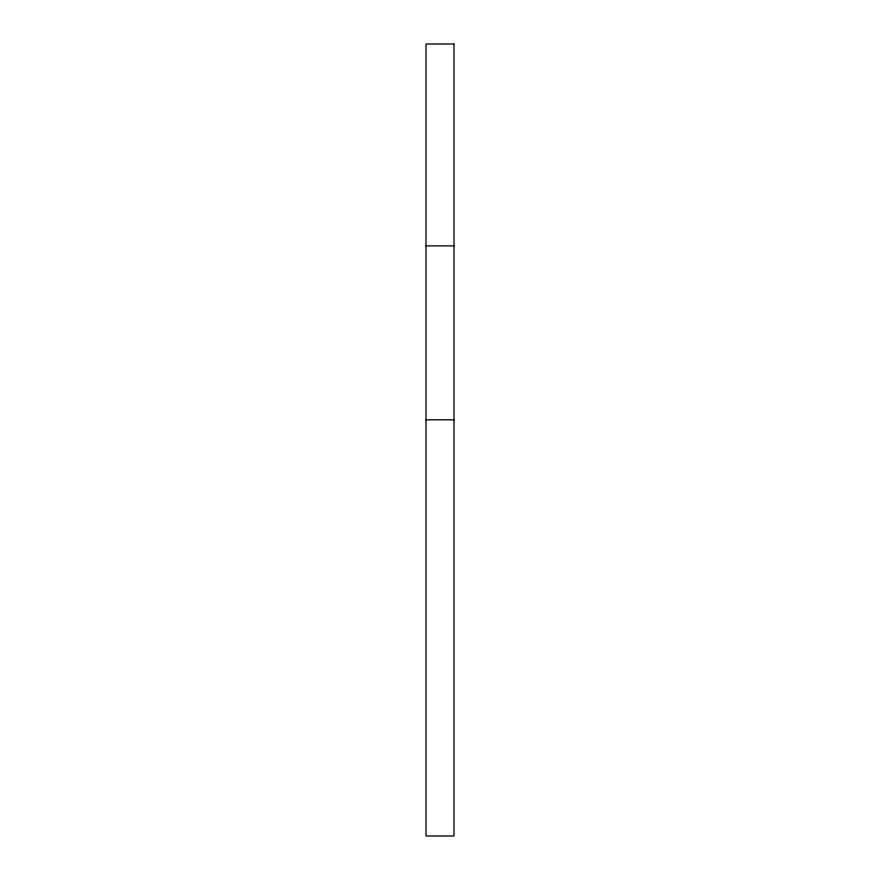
<?xml version="1.0" encoding="UTF-8"?>
<svg xmlns="http://www.w3.org/2000/svg" width="880" height="880" viewBox="0 0 880 880"><rect width="100%" height="100%" fill="white"/><g stroke="black" fill="none" stroke-linecap="round" stroke-linejoin="round"><path stroke-width="1.32" d="M426.019 245.883L453.981 245.883M426.019 419.815L453.981 419.815M453.981 44L426.019 44L426.019 836L453.981 836L453.981 44"/></g></svg>
